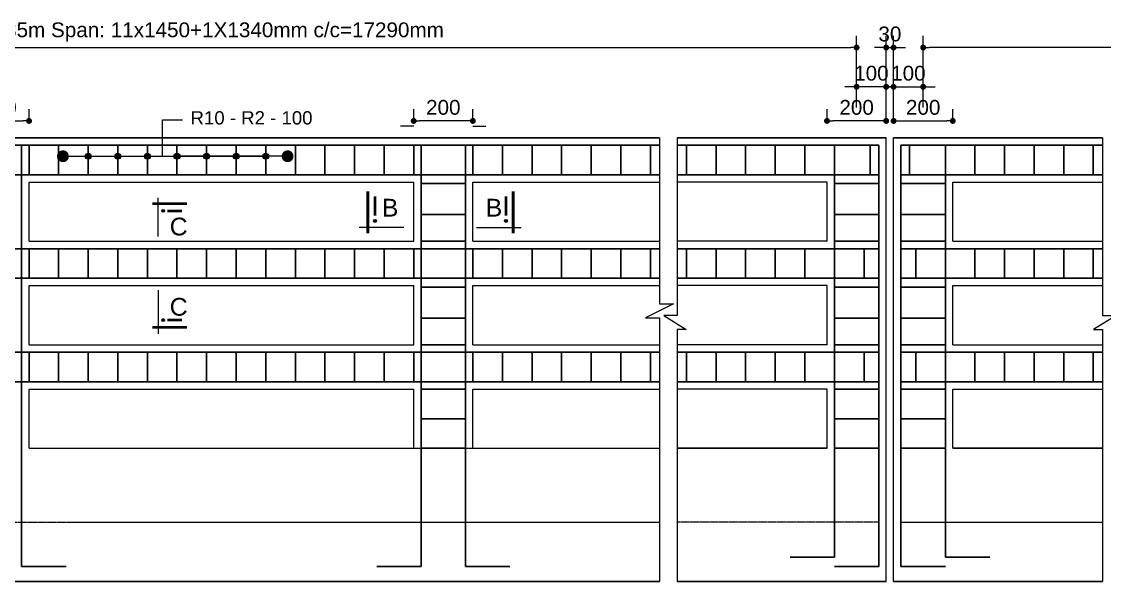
# Model space of a CAD drawing. Header units: millimetres. Extents: x 52966 to 62703, y 7652 to 27430.
# Drawn here: x 55120 to 58779, y 23036 to 24929 of the extents above; entities that cross this region are included whole.
import ezdxf

# ---------------------------------------------------------------- set-up
doc = ezdxf.new("R2010")
doc.units = ezdxf.units.MM
doc.header["$PDMODE"] = 3
doc.linetypes.add('HIDDEN', pattern=[9.525, 6.35, -3.175])
for name, color, linetype, lineweight in [('Ber', 12, 'Continuous', 30), ('Deck Slab', 11, 'Continuous', 25), ('Dimision', 4, 'Continuous', 18), ('Girder Line', 200, 'Continuous', 13), ('Pile', 7, 'Continuous', 20), ('Text', 7, 'Continuous', 18)]:
    doc.layers.add(name, color=color, linetype=linetype, lineweight=lineweight)
doc.styles.get("Standard").update_dxf_attribs({"font": 'arial.ttf'})
doc.dimstyles.new('ISO-25', dxfattribs={"dimtxt": 75, "dimasz": 28, "dimexe": 75, "dimexo": 45.625, "dimgap": 20, "dimtad": 1, "dimtoh": 1, "dimdec": 0, "dimtxsty": 'Standard', "dimblk": 'DOT', "dimcen": 300, "dimclrd": 256, "dimclre": 256, "dimclrt": 256, "dimadec": 0, "dimazin": 0, "dimtfac": 1, "dimtdec": 0, "dimtix": 1, "dimtmove": 0, "dimatfit": 3, "dimldrblk": 'DOT', "dimfxl": 1, "dimlwd": -1, "dimarcsym": 0})

# ---------------------------------------------------------------- blocks, each defined once
blk = doc.blocks.new('_Dot')
at = {"color": 0, "linetype": 'ByBlock', "lineweight": -2}
blk.add_line((-0.5, 0), (-1, 0), dxfattribs=at)
at = {"color": 0, "linetype": 'ByBlock', "const_width": 0.5}
blk.add_lwpolyline([(-0.25, 0, 1), (0.25, 0, 1)], format="xyb", close=True, dxfattribs=at)
blk = doc.blocks.new('*D65')
at = {"layer": 'Defpoints', "color": 0, "linetype": 'Continuous', "transparency": 16777216}
for p in [(55144.7, 24593.2), (54944.7, 24553.4), (55144.7, 24553.4)]:
    blk.add_point(p, dxfattribs=at)
at = {"layer": 'Dimision', "linetype": 'Continuous', "lineweight": -2, "transparency": 16777216}
for p, q in [((54944.7, 24599), (54944.7, 24633.2)), ((55144.7, 24599), (55144.7, 24633.2))]:
    blk.add_line(p, q, dxfattribs=at)
at = {"layer": 'Dimision', "linetype": 'Continuous', "transparency": 16777216}
blk.add_line((54964.7, 24593.2), (55124.7, 24593.2), dxfattribs=at)
at = {"layer": 'Dimision', "linetype": 'Continuous', "transparency": 16777216, "xscale": 20, "yscale": 20, "zscale": 20, "rotation": 180}
blk.add_blockref('_Dot', (54944.7, 24593.2), dxfattribs=at)
at = {"layer": 'Dimision', "linetype": 'Continuous', "transparency": 16777216, "xscale": 20, "yscale": 20, "zscale": 20}
blk.add_blockref('_Dot', (55144.7, 24593.2), dxfattribs=at)
at = {"layer": 'Dimision', "linetype": 'Continuous', "transparency": 16777216, "insert": (55044.7, 24638.7), "char_height": 50, "attachment_point": 5}
blk.add_mtext('200', dxfattribs=at)
blk = doc.blocks.new('*D66')
at = {"layer": 'Defpoints', "color": 0, "linetype": 'Continuous', "transparency": 16777216}
for p in [(56444.7, 24593.2), (56444.7, 24553.4), (56644.7, 24553.4)]:
    blk.add_point(p, dxfattribs=at)
at = {"layer": 'Dimision', "linetype": 'Continuous', "lineweight": -2, "transparency": 16777216}
for p, q in [((56444.7, 24599), (56444.7, 24633.2)), ((56644.7, 24599), (56644.7, 24633.2))]:
    blk.add_line(p, q, dxfattribs=at)
at = {"layer": 'Dimision', "linetype": 'Continuous', "transparency": 16777216}
blk.add_line((56624.7, 24593.2), (56464.7, 24593.2), dxfattribs=at)
at = {"layer": 'Dimision', "linetype": 'Continuous', "transparency": 16777216, "xscale": 20, "yscale": 20, "zscale": 20, "rotation": 180}
blk.add_blockref('_Dot', (56444.7, 24593.2), dxfattribs=at)
at = {"layer": 'Dimision', "linetype": 'Continuous', "transparency": 16777216, "xscale": 20, "yscale": 20, "zscale": 20}
blk.add_blockref('_Dot', (56644.7, 24593.2), dxfattribs=at)
at = {"layer": 'Dimision', "linetype": 'Continuous', "transparency": 16777216, "insert": (56544.7, 24638.7), "char_height": 50, "attachment_point": 5}
blk.add_mtext('200', dxfattribs=at)
blk = doc.blocks.new('*D75')
at = {"layer": 'Defpoints', "color": 0, "linetype": 'Continuous', "transparency": 16777216}
for p in [(58266.6, 24593.2), (58066.6, 24553.4), (58266.6, 24553.4)]:
    blk.add_point(p, dxfattribs=at)
at = {"layer": 'Dimision', "linetype": 'Continuous', "lineweight": -2, "transparency": 16777216}
for p, q in [((58066.6, 24599), (58066.6, 24633.2)), ((58266.6, 24599), (58266.6, 24633.2))]:
    blk.add_line(p, q, dxfattribs=at)
at = {"layer": 'Dimision', "linetype": 'Continuous', "transparency": 16777216}
blk.add_line((58086.6, 24593.2), (58246.6, 24593.2), dxfattribs=at)
at = {"layer": 'Dimision', "linetype": 'Continuous', "transparency": 16777216, "xscale": 20, "yscale": 20, "zscale": 20, "rotation": 180}
blk.add_blockref('_Dot', (58066.6, 24593.2), dxfattribs=at)
at = {"layer": 'Dimision', "linetype": 'Continuous', "transparency": 16777216, "xscale": 20, "yscale": 20, "zscale": 20}
blk.add_blockref('_Dot', (58266.6, 24593.2), dxfattribs=at)
at = {"layer": 'Dimision', "linetype": 'Continuous', "transparency": 16777216, "insert": (58166.6, 24638.7), "char_height": 50, "attachment_point": 5}
blk.add_mtext('200', dxfattribs=at)
blk = doc.blocks.new('*D76')
at = {"layer": 'Defpoints', "color": 0, "linetype": 'Continuous', "transparency": 16777216}
for p in [(58066.6, 24841.3), (58041.6, 24553.4), (58066.6, 24553.4)]:
    blk.add_point(p, dxfattribs=at)
at = {"layer": 'Dimision', "linetype": 'Continuous', "lineweight": -2, "transparency": 16777216}
for p, q in [((58041.6, 24599), (58041.6, 24881.3)), ((58066.6, 24599), (58066.6, 24881.3))]:
    blk.add_line(p, q, dxfattribs=at)
at = {"layer": 'Dimision', "linetype": 'Continuous', "transparency": 16777216}
for p, q in [((58021.6, 24841.3), (58001.6, 24841.3)), ((58041.6, 24841.3), (58066.6, 24841.3)), ((58086.6, 24841.3), (58106.6, 24841.3))]:
    blk.add_line(p, q, dxfattribs=at)
at = {"layer": 'Dimision', "linetype": 'Continuous', "transparency": 16777216, "xscale": 20, "yscale": 20, "zscale": 20}
blk.add_blockref('_Dot', (58041.6, 24841.3), dxfattribs=at)
at = {"layer": 'Dimision', "linetype": 'Continuous', "transparency": 16777216, "xscale": 20, "yscale": 20, "zscale": 20, "rotation": 180}
blk.add_blockref('_Dot', (58066.6, 24841.3), dxfattribs=at)
at = {"layer": 'Dimision', "linetype": 'Continuous', "transparency": 16777216, "insert": (58054.1, 24886.9), "char_height": 50, "attachment_point": 5}
blk.add_mtext('30', dxfattribs=at)
blk = doc.blocks.new('*D77')
at = {"layer": 'Defpoints', "color": 0, "linetype": 'Continuous', "transparency": 16777216}
for p in [(57841.6, 24593.2), (57841.6, 24553.4), (58041.6, 24553.4)]:
    blk.add_point(p, dxfattribs=at)
at = {"layer": 'Dimision', "linetype": 'Continuous', "lineweight": -2, "transparency": 16777216}
for p, q in [((57841.6, 24599), (57841.6, 24633.2)), ((58041.6, 24599), (58041.6, 24633.2))]:
    blk.add_line(p, q, dxfattribs=at)
at = {"layer": 'Dimision', "linetype": 'Continuous', "transparency": 16777216}
blk.add_line((58021.6, 24593.2), (57861.6, 24593.2), dxfattribs=at)
at = {"layer": 'Dimision', "linetype": 'Continuous', "transparency": 16777216, "xscale": 20, "yscale": 20, "zscale": 20, "rotation": 180}
blk.add_blockref('_Dot', (57841.6, 24593.2), dxfattribs=at)
at = {"layer": 'Dimision', "linetype": 'Continuous', "transparency": 16777216, "xscale": 20, "yscale": 20, "zscale": 20}
blk.add_blockref('_Dot', (58041.6, 24593.2), dxfattribs=at)
at = {"layer": 'Dimision', "linetype": 'Continuous', "transparency": 16777216, "insert": (57941.6, 24638.7), "char_height": 50, "attachment_point": 5}
blk.add_mtext('200', dxfattribs=at)
blk = doc.blocks.new('*D78')
at = {"layer": 'Defpoints', "color": 0, "linetype": 'Continuous', "transparency": 16777216}
for p in [(57941.6, 24841.3), (53544.7, 24643.7), (57941.6, 24593.2)]:
    blk.add_point(p, dxfattribs=at)
at = {"layer": 'Dimision', "linetype": 'Continuous', "lineweight": -2, "transparency": 16777216}
for p, q in [((53544.7, 24689.3), (53544.7, 24881.3)), ((57941.6, 24638.8), (57941.6, 24881.3))]:
    blk.add_line(p, q, dxfattribs=at)
at = {"layer": 'Dimision', "linetype": 'Continuous', "transparency": 16777216}
blk.add_line((53564.7, 24841.3), (57921.6, 24841.3), dxfattribs=at)
at = {"layer": 'Dimision', "linetype": 'Continuous', "transparency": 16777216, "xscale": 20, "yscale": 20, "zscale": 20, "rotation": 180}
blk.add_blockref('_Dot', (53544.7, 24841.3), dxfattribs=at)
at = {"layer": 'Dimision', "linetype": 'Continuous', "transparency": 16777216, "xscale": 20, "yscale": 20, "zscale": 20}
blk.add_blockref('_Dot', (57941.6, 24841.3), dxfattribs=at)
at = {"layer": 'Dimision', "linetype": 'Continuous', "transparency": 16777216, "insert": (55743.1, 24893.7), "char_height": 50, "width": 2109.066, "attachment_point": 5}
blk.add_mtext('For 35m Span: 11x1450+1X1340mm c/c=17290mm', dxfattribs=at)
blk = doc.blocks.new('*D79')
at = {"layer": 'Defpoints', "color": 0, "linetype": 'Continuous', "transparency": 16777216}
for p in [(57941.6, 24708.7), (57941.6, 24643.7), (58041.6, 24643.7)]:
    blk.add_point(p, dxfattribs=at)
at = {"layer": 'Dimision', "linetype": 'Continuous', "lineweight": -2, "transparency": 16777216}
for p, q in [((57941.6, 24689.3), (57941.6, 24748.7)), ((58041.6, 24689.3), (58041.6, 24748.7))]:
    blk.add_line(p, q, dxfattribs=at)
at = {"layer": 'Dimision', "linetype": 'Continuous', "transparency": 16777216}
for p, q in [((57921.6, 24708.7), (57901.6, 24708.7)), ((58041.6, 24708.7), (57941.6, 24708.7)), ((58061.6, 24708.7), (58081.6, 24708.7))]:
    blk.add_line(p, q, dxfattribs=at)
at = {"layer": 'Dimision', "linetype": 'Continuous', "transparency": 16777216, "xscale": 20, "yscale": 20, "zscale": 20}
blk.add_blockref('_Dot', (57941.6, 24708.7), dxfattribs=at)
at = {"layer": 'Dimision', "linetype": 'Continuous', "transparency": 16777216, "xscale": 20, "yscale": 20, "zscale": 20, "rotation": 180}
blk.add_blockref('_Dot', (58041.6, 24708.7), dxfattribs=at)
at = {"layer": 'Dimision', "linetype": 'Continuous', "transparency": 16777216, "insert": (57991.6, 24754.2), "char_height": 50, "attachment_point": 5}
blk.add_mtext('100', dxfattribs=at)
blk = doc.blocks.new('*D80')
at = {"layer": 'Defpoints', "color": 0, "linetype": 'Continuous', "transparency": 16777216}
for p in [(58166.6, 24708.7), (58066.6, 24643.7), (58166.6, 24643.7)]:
    blk.add_point(p, dxfattribs=at)
at = {"layer": 'Dimision', "linetype": 'Continuous', "lineweight": -2, "transparency": 16777216}
for p, q in [((58066.6, 24689.3), (58066.6, 24748.7)), ((58166.6, 24689.3), (58166.6, 24748.7))]:
    blk.add_line(p, q, dxfattribs=at)
at = {"layer": 'Dimision', "linetype": 'Continuous', "transparency": 16777216}
for p, q in [((58046.6, 24708.7), (58026.6, 24708.7)), ((58066.6, 24708.7), (58166.6, 24708.7)), ((58186.6, 24708.7), (58206.6, 24708.7))]:
    blk.add_line(p, q, dxfattribs=at)
at = {"layer": 'Dimision', "linetype": 'Continuous', "transparency": 16777216, "xscale": 20, "yscale": 20, "zscale": 20}
blk.add_blockref('_Dot', (58066.6, 24708.7), dxfattribs=at)
at = {"layer": 'Dimision', "linetype": 'Continuous', "transparency": 16777216, "xscale": 20, "yscale": 20, "zscale": 20, "rotation": 180}
blk.add_blockref('_Dot', (58166.6, 24708.7), dxfattribs=at)
at = {"layer": 'Dimision', "linetype": 'Continuous', "transparency": 16777216, "insert": (58116.6, 24754.2), "char_height": 50, "attachment_point": 5}
blk.add_mtext('100', dxfattribs=at)
blk = doc.blocks.new('*D81')
at = {"layer": 'Defpoints', "color": 0, "linetype": 'Continuous', "transparency": 16777216}
for p in [(58166.6, 24841.3), (62563.4, 24643.7), (58166.6, 24593.2)]:
    blk.add_point(p, dxfattribs=at)
at = {"layer": 'Dimision', "linetype": 'Continuous', "lineweight": -2, "transparency": 16777216}
for p, q in [((58166.6, 24638.8), (58166.6, 24881.3)), ((62563.4, 24689.3), (62563.4, 24881.3))]:
    blk.add_line(p, q, dxfattribs=at)
at = {"layer": 'Dimision', "linetype": 'Continuous', "transparency": 16777216}
blk.add_line((62543.4, 24841.3), (58186.6, 24841.3), dxfattribs=at)
at = {"layer": 'Dimision', "linetype": 'Continuous', "transparency": 16777216, "xscale": 20, "yscale": 20, "zscale": 20, "rotation": 180}
blk.add_blockref('_Dot', (58166.6, 24841.3), dxfattribs=at)
at = {"layer": 'Dimision', "linetype": 'Continuous', "transparency": 16777216, "xscale": 20, "yscale": 20, "zscale": 20}
blk.add_blockref('_Dot', (62563.4, 24841.3), dxfattribs=at)
at = {"layer": 'Dimision', "linetype": 'Continuous', "transparency": 16777216, "insert": (60365, 24893.7), "char_height": 50, "width": 1641.573, "attachment_point": 5}
blk.add_mtext('For 14m Span: 8 x1530+ 1 x1560mm c/c=13800mm', dxfattribs=at)

msp = doc.modelspace()

# ---------------------------------------------------------------- hatches: boundary and pattern name
at = {"layer": 'Dimision', "linetype": 'Continuous'}
h = msp.add_hatch(color=256, dxfattribs=at)
h.paths.add_polyline_path([(55334.7, 24473.7), (55354.7, 24473.7, 1)])
h.paths.add_polyline_path([(55354.7, 24473.7), (55334.7, 24473.7, 1)])
h = msp.add_hatch(color=256, dxfattribs=at)
h.paths.add_polyline_path([(55434.7, 24473.7), (55454.7, 24473.7, 1)])
h.paths.add_polyline_path([(55454.7, 24473.7), (55434.7, 24473.7, 1)])
h = msp.add_hatch(color=256, dxfattribs=at)
h.paths.add_polyline_path([(55534.7, 24473.7), (55554.7, 24473.7, 1)])
h.paths.add_polyline_path([(55554.7, 24473.7), (55534.7, 24473.7, 1)])
h = msp.add_hatch(color=256, dxfattribs=at)
h.paths.add_polyline_path([(55634.7, 24473.7), (55654.7, 24473.7, 1)])
h.paths.add_polyline_path([(55654.7, 24473.7), (55634.7, 24473.7, 1)])
h = msp.add_hatch(color=256, dxfattribs=at)
h.paths.add_polyline_path([(55734.7, 24473.7), (55754.7, 24473.7, 1)])
h.paths.add_polyline_path([(55754.7, 24473.7), (55734.7, 24473.7, 1)])
h = msp.add_hatch(color=256, dxfattribs=at)
h.paths.add_polyline_path([(55834.7, 24473.7), (55854.7, 24473.7, 1)])
h.paths.add_polyline_path([(55854.7, 24473.7), (55834.7, 24473.7, 1)])
h = msp.add_hatch(color=256, dxfattribs=at)
h.paths.add_polyline_path([(55934.7, 24473.7), (55954.7, 24473.7, 1)])
h.paths.add_polyline_path([(55954.7, 24473.7), (55934.7, 24473.7, 1)])
at = {"layer": 'Pile', "ltscale": 5}
h = msp.add_hatch(color=5, dxfattribs=at)
h.set_gradient(color1=(0, 0, 255), one_color=1, tint=1, name='CYLINDER')
h.paths.add_polyline_path([(55598.2, 24293.7, 1), (55598.2, 24284.2, 1)])
h = msp.add_hatch(color=5, dxfattribs=at)
h.set_gradient(color1=(0, 0, 255), one_color=1, tint=1, name='CYLINDER')
h.paths.add_polyline_path([(56309.2, 24254.9, 1), (56318.7, 24254.9, 1)])
h = msp.add_hatch(color=5, dxfattribs=at)
h.set_gradient(color1=(0, 0, 255), one_color=1, tint=1, name='CYLINDER')
h.paths.add_polyline_path([(56761.3, 24254.9, -1), (56751.8, 24254.9, -1)])
h = msp.add_hatch(color=5, dxfattribs=at)
h.set_gradient(color1=(0, 0, 255), one_color=1, tint=1, name='CYLINDER')
h.paths.add_polyline_path([(55598.2, 23915.1, -1), (55598.2, 23924.6, -1)])

# ---------------------------------------------------------------- linework, layer by layer
at = {"layer": 'Ber', "linetype": 'Continuous'}
for p, q in [((53469.7, 24511.2), (57275.7, 24511.2)), ((57275.7, 24511.2), (54944.7, 24511.2)), ((55119.7, 23086.2), (55119.7, 24511.2)), ((55144.7, 24411.2), (55144.7, 24511.2)), ((55244.7, 24411.2), (55244.7, 24511.2)), ((55344.7, 24411.2), (55344.7, 24511.2)), ((55444.7, 24411.2), (55444.7, 24511.2)), ((55544.7, 24411.2), (55544.7, 24511.2)), ((55644.7, 24411.2), (55644.7, 24511.2)), ((55744.7, 24411.2), (55744.7, 24511.2)), ((55844.7, 24411.2), (55844.7, 24511.2)), ((55944.7, 24411.2), (55944.7, 24511.2)), ((56044.7, 24411.2), (56044.7, 24511.2)), ((56144.7, 24411.2), (56144.7, 24511.2)), ((56244.7, 24411.2), (56244.7, 24511.2)), ((56244.7, 24411.2), (56244.7, 24511.2)), ((56344.7, 24411.2), (56344.7, 24511.2)), ((56444.7, 24411.2), (56444.7, 24511.2)), ((56469.7, 23086.2), (56469.7, 24511.2)), ((56619.7, 23086.2), (56619.7, 24511.2)), ((56644.7, 24411.2), (56644.7, 24511.2)), ((56744.7, 24411.2), (56744.7, 24511.2)), ((56844.7, 24411.2), (56844.7, 24511.2)), ((56944.7, 24411.2), (56944.7, 24511.2)), ((57044.7, 24411.2), (57044.7, 24511.2)), ((57144.7, 24411.2), (57144.7, 24511.2)), ((57244.7, 24411.2), (57244.7, 24511.2)), ((58016.6, 24511.2), (57335.6, 24511.2)), ((57335.6, 24511.2), (58016.6, 24511.2)), ((57366.6, 24411.2), (57366.6, 24511.2)), ((57466.6, 24411.2), (57466.6, 24511.2)), ((57566.6, 24411.2), (57566.6, 24511.2)), ((57666.6, 24411.2), (57666.6, 24511.2)), ((57766.6, 24411.2), (57766.6, 24511.2)), ((57866.6, 24411.2), (57866.6, 24511.2)), ((57866.6, 23118), (57866.6, 24511.2)), ((57987.9, 24411.2), (57987.9, 24511.2)), ((58016.6, 23086.2), (58016.6, 24511.2)), ((58091.6, 24511.2), (58772.5, 24511.2)), ((58772.5, 24511.2), (58091.6, 24511.2)), ((58091.6, 23086.2), (58091.6, 24511.2)), ((58120.2, 24411.2), (58120.2, 24511.2)), ((58241.6, 24411.2), (58241.6, 24511.2)), ((58241.6, 23118), (58241.6, 24511.2)), ((58341.6, 24411.2), (58341.6, 24511.2)), ((58441.6, 24411.2), (58441.6, 24511.2)), ((58541.6, 24411.2), (58541.6, 24511.2)), ((58641.6, 24411.2), (58641.6, 24511.2)), ((58741.6, 24411.2), (58741.6, 24511.2)), ((53469.7, 24411.2), (57275.7, 24411.2)), ((57275.7, 24411.2), (54944.7, 24411.2)), ((58016.6, 24411.2), (57335.6, 24411.2)), ((57335.6, 24411.2), (58016.6, 24411.2)), ((58091.6, 24411.2), (58772.5, 24411.2)), ((58772.5, 24411.2), (58091.6, 24411.2)), ((56469.7, 24381.2), (56619.7, 24381.2)), ((57866.6, 24381.2), (58016.6, 24381.2)), ((58241.6, 24381.2), (58091.6, 24381.2)), ((56469.7, 24276.2), (56619.7, 24276.2)), ((57866.6, 24276.2), (58016.6, 24276.2)), ((58241.6, 24276.2), (58091.6, 24276.2)), ((53469.7, 24161.2), (57275.7, 24161.2)), ((57275.7, 24161.2), (54944.7, 24161.2)), ((55144.7, 24061.2), (55144.7, 24161.2)), ((55244.7, 24061.2), (55244.7, 24161.2)), ((55344.7, 24061.2), (55344.7, 24161.2)), ((55444.7, 24061.2), (55444.7, 24161.2)), ((55544.7, 24061.2), (55544.7, 24161.2)), ((55644.7, 24061.2), (55644.7, 24161.2)), ((55744.7, 24061.2), (55744.7, 24161.2)), ((55844.7, 24061.2), (55844.7, 24161.2)), ((55944.7, 24061.2), (55944.7, 24161.2)), ((56044.7, 24061.2), (56044.7, 24161.2)), ((56144.7, 24061.2), (56144.7, 24161.2)), ((56244.7, 24061.2), (56244.7, 24161.2)), ((56244.7, 24061.2), (56244.7, 24161.2)), ((56344.7, 24061.2), (56344.7, 24161.2)), ((56444.7, 24061.2), (56444.7, 24161.2)), ((56469.7, 24186.2), (56619.7, 24186.2)), ((56644.7, 24061.2), (56644.7, 24161.2)), ((56744.7, 24061.2), (56744.7, 24161.2)), ((56844.7, 24061.2), (56844.7, 24161.2)), ((56944.7, 24061.2), (56944.7, 24161.2)), ((57044.7, 24061.2), (57044.7, 24161.2)), ((57144.7, 24061.2), (57144.7, 24161.2)), ((57244.7, 24061.2), (57244.7, 24161.2)), ((58016.6, 24161.2), (57335.6, 24161.2)), ((57335.6, 24161.2), (58016.6, 24161.2)), ((57366.6, 24061.2), (57366.6, 24161.2)), ((57466.6, 24061.2), (57466.6, 24161.2)), ((57566.6, 24061.2), (57566.6, 24161.2)), ((57666.6, 24061.2), (57666.6, 24161.2)), ((57766.6, 24061.2), (57766.6, 24161.2)), ((57866.6, 24186.2), (58016.6, 24186.2)), ((57866.6, 24061.2), (57866.6, 24161.2)), ((57966.6, 24061.2), (57966.6, 24161.2)), ((58241.6, 24186.2), (58091.6, 24186.2)), ((58091.6, 24161.2), (58772.5, 24161.2)), ((58772.5, 24161.2), (58091.6, 24161.2)), ((58141.6, 24061.2), (58141.6, 24161.2)), ((58241.6, 24061.2), (58241.6, 24161.2)), ((58341.6, 24061.2), (58341.6, 24161.2)), ((58441.6, 24061.2), (58441.6, 24161.2)), ((58541.6, 24061.2), (58541.6, 24161.2)), ((58641.6, 24061.2), (58641.6, 24161.2)), ((58741.6, 24061.2), (58741.6, 24161.2)), ((53469.7, 24061.2), (57275.7, 24061.2)), ((57275.7, 24061.2), (54944.7, 24061.2)), ((58016.6, 24061.2), (57335.6, 24061.2)), ((57335.6, 24061.2), (58016.6, 24061.2)), ((58091.6, 24061.2), (58772.5, 24061.2)), ((58772.5, 24061.2), (58091.6, 24061.2)), ((56469.7, 24031.2), (56619.7, 24031.2)), ((57866.6, 24031.2), (58016.6, 24031.2)), ((58241.6, 24031.2), (58091.6, 24031.2)), ((56469.7, 23926.2), (56619.7, 23926.2)), ((57866.6, 23926.2), (58016.6, 23926.2)), ((58241.6, 23926.2), (58091.6, 23926.2)), ((56469.7, 23836.2), (56619.7, 23836.2)), ((57866.6, 23836.2), (58016.6, 23836.2)), ((58241.6, 23836.2), (58091.6, 23836.2)), ((53469.7, 23811.2), (57276, 23811.2)), ((57276, 23811.2), (54944.7, 23811.2)), ((55144.7, 23711.2), (55144.7, 23811.2)), ((55244.7, 23711.2), (55244.7, 23811.2)), ((55344.7, 23711.2), (55344.7, 23811.2)), ((55444.7, 23711.2), (55444.7, 23811.2)), ((55544.7, 23711.2), (55544.7, 23811.2)), ((55644.7, 23711.2), (55644.7, 23811.2)), ((55744.7, 23711.2), (55744.7, 23811.2)), ((55844.7, 23711.2), (55844.7, 23811.2)), ((55944.7, 23711.2), (55944.7, 23811.2)), ((56044.7, 23711.2), (56044.7, 23811.2)), ((56144.7, 23711.2), (56144.7, 23811.2)), ((56244.7, 23711.2), (56244.7, 23811.2)), ((56244.7, 23711.2), (56244.7, 23811.2)), ((56344.7, 23711.2), (56344.7, 23811.2)), ((56444.7, 23711.2), (56444.7, 23811.2)), ((56644.7, 23711.2), (56644.7, 23811.2)), ((56744.7, 23711.2), (56744.7, 23811.2)), ((56844.7, 23711.2), (56844.7, 23811.2)), ((56944.7, 23711.2), (56944.7, 23811.2)), ((57044.7, 23711.2), (57044.7, 23811.2)), ((57144.7, 23711.2), (57144.7, 23811.2)), ((57244.7, 23711.2), (57244.7, 23811.2)), ((58016.6, 23811.2), (57335.3, 23811.2)), ((57335.3, 23811.2), (58016.6, 23811.2)), ((57366.6, 23711.2), (57366.6, 23811.2)), ((57466.6, 23711.2), (57466.6, 23811.2)), ((57566.6, 23711.2), (57566.6, 23811.2)), ((57666.6, 23711.2), (57666.6, 23811.2)), ((57766.6, 23711.2), (57766.6, 23811.2)), ((57866.6, 23711.2), (57866.6, 23811.2)), ((57966.6, 23711.2), (57966.6, 23811.2)), ((58091.6, 23811.2), (58772.8, 23811.2)), ((58772.8, 23811.2), (58091.6, 23811.2)), ((58141.6, 23711.2), (58141.6, 23811.2)), ((58241.6, 23711.2), (58241.6, 23811.2)), ((58341.6, 23711.2), (58341.6, 23811.2)), ((58441.6, 23711.2), (58441.6, 23811.2)), ((58541.6, 23711.2), (58541.6, 23811.2)), ((58641.6, 23711.2), (58641.6, 23811.2)), ((58741.6, 23711.2), (58741.6, 23811.2)), ((53619.7, 23711.2), (57276, 23711.2)), ((57276, 23711.2), (54944.7, 23711.2)), ((56469.7, 23686.2), (56619.7, 23686.2)), ((58016.6, 23711.2), (57335.3, 23711.2)), ((57335.3, 23711.2), (58016.6, 23711.2)), ((57866.6, 23686.2), (58016.6, 23686.2)), ((58091.6, 23711.2), (58772.8, 23711.2)), ((58772.8, 23711.2), (58091.6, 23711.2)), ((58241.6, 23686.2), (58091.6, 23686.2)), ((56469.7, 23586.2), (56619.7, 23586.2)), ((57866.6, 23586.2), (58016.6, 23586.2)), ((58241.6, 23586.2), (58091.6, 23586.2)), ((56469.7, 23486.2), (56619.7, 23486.2)), ((57866.6, 23486.2), (58016.6, 23486.2)), ((58241.6, 23486.2), (58091.6, 23486.2))]:
    msp.add_line(p, q, dxfattribs=at)
for points in [[(57716.6, 23118), (57866.6, 23118)], [(58391.6, 23118), (58241.6, 23118)], [(55119.7, 23086.2), (55269.7, 23086.2)], [(56319.7, 23086.2), (56469.7, 23086.2)], [(56619.7, 23086.2), (56769.7, 23086.2)], [(57866.6, 23086.2), (58016.6, 23086.2)], [(58241.6, 23086.2), (58091.6, 23086.2)]]:
    msp.add_lwpolyline(points, dxfattribs=at)
at = {"layer": 'Deck Slab', "linetype": 'Continuous'}
for p, q in [((55595.7, 24473.7), (55595.7, 24596.9)), ((55595.7, 24596.9), (55662.9, 24596.9)), ((53444.7, 24536.2), (57275.7, 24536.2)), ((57275.7, 24536.2), (54944.7, 24536.2)), ((58041.6, 24536.2), (57335.6, 24536.2)), ((57335.6, 24536.2), (58041.6, 24536.2)), ((58041.6, 23036.2), (58041.6, 24536.2)), ((58066.6, 23036.2), (58066.6, 24536.2)), ((58066.6, 24536.2), (58772.5, 24536.2)), ((58772.5, 24536.2), (58066.6, 24536.2)), ((58066.6, 23036.2), (58066.6, 24536.2)), ((55144.7, 24386.2), (56444.7, 24386.2)), ((55144.7, 24186.2), (55144.7, 24386.2)), ((56444.7, 24186.2), (56444.7, 24386.2)), ((56644.7, 24186.2), (56644.7, 24386.2)), ((56644.7, 24386.2), (57275.7, 24386.2)), ((57841.6, 24386.2), (57335.6, 24386.2)), ((57841.6, 24186.2), (57841.6, 24386.2)), ((58041.6, 24186.2), (58041.6, 24386.2)), ((58041.6, 24186.2), (58041.6, 24386.2)), ((58066.6, 24186.2), (58066.6, 24386.2)), ((58066.6, 24186.2), (58066.6, 24386.2)), ((58266.6, 24386.2), (58772.5, 24386.2)), ((58266.6, 24186.2), (58266.6, 24386.2)), ((55144.7, 24186.2), (56444.7, 24186.2)), ((56644.7, 24186.2), (57275.7, 24186.2)), ((57841.6, 24186.2), (57335.6, 24186.2)), ((58266.6, 24186.2), (58772.5, 24186.2)), ((55144.7, 24036.2), (56444.7, 24036.2)), ((55144.7, 23836.2), (55144.7, 24036.2)), ((56444.7, 23836.2), (56444.7, 24036.2)), ((56644.7, 23836.2), (56644.7, 24036.2)), ((56644.7, 24036.2), (57275.7, 24036.2)), ((57841.6, 24036.2), (57335.6, 24036.2)), ((57841.6, 23836.2), (57841.6, 24036.2)), ((58041.6, 23836.2), (58041.6, 24036.2)), ((58041.6, 23836.2), (58041.6, 24036.2)), ((58066.6, 23836.2), (58066.6, 24036.2)), ((58066.6, 23836.2), (58066.6, 24036.2)), ((58266.6, 24036.2), (58772.5, 24036.2)), ((58266.6, 23836.2), (58266.6, 24036.2)), ((55144.7, 23836.2), (56444.7, 23836.2)), ((56644.7, 23836.2), (57276, 23836.2)), ((57841.6, 23836.2), (57335.3, 23836.2)), ((58266.6, 23836.2), (58772.8, 23836.2)), ((55144.7, 23486.2), (55144.7, 23686.2)), ((55144.7, 23686.2), (56444.7, 23686.2)), ((56444.7, 23486.2), (56444.7, 23686.2)), ((56644.7, 23486.2), (56644.7, 23686.2)), ((56644.7, 23686.2), (57276, 23686.2)), ((57841.6, 23686.2), (57335.3, 23686.2)), ((57841.6, 23486.2), (57841.6, 23686.2)), ((58266.6, 23686.2), (58772.8, 23686.2)), ((58266.6, 23486.2), (58266.6, 23686.2)), ((55144.7, 23486.2), (56444.7, 23486.2)), ((56441.6, 23486.2), (57276, 23486.2)), ((56644.7, 23486.2), (57276, 23486.2)), ((57841.6, 23486.2), (57335.3, 23486.2)), ((57335.3, 23486.2), (57841.6, 23486.2)), ((58266.6, 23486.2), (58772.8, 23486.2)), ((58772.8, 23486.2), (58266.6, 23486.2)), ((53444.7, 23036.2), (57276, 23036.2)), ((57276, 23036.2), (54944.7, 23036.2)), ((58041.6, 23036.2), (57335.3, 23036.2)), ((57335.3, 23036.2), (58041.6, 23036.2)), ((58066.6, 23036.2), (58772.8, 23036.2)), ((58772.8, 23036.2), (58066.6, 23036.2))]:
    msp.add_line(p, q, dxfattribs=at)
at = {"layer": 'Deck Slab', "linetype": 'HIDDEN', "ltscale": 0.07}
for p, q in [((53444.7, 23236.2), (57276, 23236.2)), ((58016.6, 23236.2), (57335.3, 23236.2)), ((58091.6, 23236.2), (58772.8, 23236.2))]:
    msp.add_line(p, q, dxfattribs=at)
at = {"layer": 'Deck Slab', "linetype": 'Continuous'}
for points in [[(57275.7, 24536.2), (57275.7, 23975.2), (57323.1, 23975.2), (57228.1, 23927), (57276, 23927), (57276, 23036.2)], [(57335.6, 24536.2), (57335.6, 23935.7), (57289.8, 23935.7), (57365.7, 23887.5), (57335.3, 23887.5), (57335.3, 23036.2)], [(58772.5, 24536.2), (58772.5, 23935.7), (58818.3, 23935.7), (58742.4, 23887.5), (58772.8, 23887.5), (58772.8, 23036.2)]]:
    msp.add_lwpolyline(points, dxfattribs=at)
at = {"layer": 'Dimision', "linetype": 'Continuous'}
for p, q in [((56444.7, 24575.9), (56400.3, 24575.9)), ((56644.7, 24575.9), (56688.6, 24575.9))]:
    msp.add_line(p, q, dxfattribs=at)
for centre in [(55344.7, 24473.7), (55444.7, 24473.7), (55544.7, 24473.7), (55644.7, 24473.7), (55744.7, 24473.7), (55844.7, 24473.7), (55944.7, 24473.7)]:
    msp.add_circle(centre, 10, dxfattribs=at)
at = {"layer": 'Pile', "ltscale": 5}
for p, q in [((55580.8, 24201.9), (55580.8, 24333.6)), ((56411.7, 24232.5), (56260.2, 24232.5)), ((56656.4, 24232.5), (56808.3, 24232.5)), ((55580.8, 24021.4), (55580.8, 23873.6))]:
    msp.add_line(p, q, dxfattribs=at)
at = {"layer": 'Pile', "ltscale": 5, "const_width": 9.49}
for points in [[(56289.5, 24213.4), (56289.5, 24355)], [(56313.9, 24273.2), (56313.9, 24337.9)], [(56756.5, 24273.2), (56756.5, 24337.9)], [(56781, 24213.4), (56781, 24355)], [(55561.7, 24313.4), (55678.3, 24313.4)], [(55611.5, 24288.9), (55661.2, 24288.9)], [(55561.7, 23895.4), (55678.3, 23895.4)], [(55611.5, 23919.8), (55661.2, 23919.8)]]:
    msp.add_lwpolyline(points, dxfattribs=at)
at = {"layer": 'Pile', "ltscale": 5}
for centre in [(55598.2, 24288.9), (56313.9, 24254.9), (56756.5, 24254.9), (55598.2, 23919.8)]:
    msp.add_circle(centre, 4.75, dxfattribs=at)

# ---------------------------------------------------------------- texts
at = {"layer": 'Girder Line'}
for s, p in [('B', (56337.1, 24269.8)), ('C', (55620.1, 24206)), ('C', (55620.1, 23934.6))]:
    msp.add_text(s, height=60, dxfattribs=at).set_placement(p)
msp.add_text('B', height=60, rotation=360, dxfattribs=at).set_placement((56688.1, 24269.8))
at = {"layer": 'Text', "linetype": 'Continuous', "insert": (55690.5, 24626.1), "char_height": 45, "attachment_point": 1}
msp.add_mtext('R10 - R2 - 100', dxfattribs=at)

# ---------------------------------------------------------------- dimensions: what is measured, and where the dimension line sits
at = {"layer": 'Dimision', "linetype": 'Continuous'}
for base, p1, p2, text, picture, middle in [((57941.6, 24841.3), (53544.7, 24643.7), (57941.6, 24593.2), 'For 35m Span: 11x1450+1X1340mm c/c=17290mm', '*D78', (55743.1, 24893.7)), ((58066.6, 24841.3), (58041.6, 24553.4), (58066.6, 24553.4), '30', '*D76', (58054.1, 24886.9))]:
    dim = msp.add_linear_dim(base=base, p1=p1, p2=p2, text=text, dimstyle='ISO-25', override={"dimtxt": 50, "dimasz": 20, "dimexe": 40, "dimtmove": 1}, dxfattribs=at)
    dim.commit()
    dim.dimension.update_dxf_attribs({"geometry": picture, "text_midpoint": middle})
dim = msp.add_linear_dim(base=(58166.6, 24841.3), p1=(62563.4, 24643.7), p2=(58166.6, 24593.2), angle=180, text='For 14m Span: 8 x1530+ 1 x1560mm c/c=13800mm', dimstyle='ISO-25', override={"dimtxt": 50, "dimasz": 20, "dimexe": 40, "dimtmove": 1}, dxfattribs=at)
dim.commit()
dim.dimension.update_dxf_attribs({"geometry": '*D81', "text_midpoint": (60365, 24893.7)})
for base, p1, p2, picture, middle in [((57941.6, 24708.7), (58041.6, 24643.7), (57941.6, 24643.7), '*D79', (57991.6, 24754.2)), ((58266.6, 24593.2), (58066.6, 24553.4), (58266.6, 24553.4), '*D75', (58166.6, 24638.7))]:
    dim = msp.add_linear_dim(base=base, p1=p1, p2=p2, angle=180, dimstyle='ISO-25', override={"dimtxt": 50, "dimasz": 20, "dimexe": 40, "dimtmove": 1}, dxfattribs=at)
    dim.commit()
    dim.dimension.update_dxf_attribs({"geometry": picture, "text_midpoint": middle})
for base, p1, p2, picture, middle in [((58166.6, 24708.7), (58066.6, 24643.7), (58166.6, 24643.7), '*D80', (58116.6, 24754.2)), ((55144.7, 24593.2), (54944.7, 24553.4), (55144.7, 24553.4), '*D65', (55044.7, 24638.7)), ((56444.7, 24593.2), (56644.7, 24553.4), (56444.7, 24553.4), '*D66', (56544.7, 24638.7)), ((57841.6, 24593.2), (58041.6, 24553.4), (57841.6, 24553.4), '*D77', (57941.6, 24638.7))]:
    dim = msp.add_linear_dim(base=base, p1=p1, p2=p2, dimstyle='ISO-25', override={"dimtxt": 50, "dimasz": 20, "dimexe": 40, "dimtmove": 1}, dxfattribs=at)
    dim.commit()
    dim.dimension.update_dxf_attribs({"geometry": picture, "text_midpoint": middle})

# ---------------------------------------------------------------- leaders
at = {"layer": 'Deck Slab', "linetype": 'Continuous'}
for points, override in [([(55259.2, 24473.7), (55944.7, 24473.7)], {"dimasz": 40, "dimgap": 15, "dimtad": 0}), ([(56018.5, 24473.7), (55644.7, 24473.7)], {"dimasz": 40, "dimtad": 0})]:
    msp.add_leader(points, dimstyle='ISO-25', override=override, dxfattribs=at)

doc.saveas('drawing.dxf')
